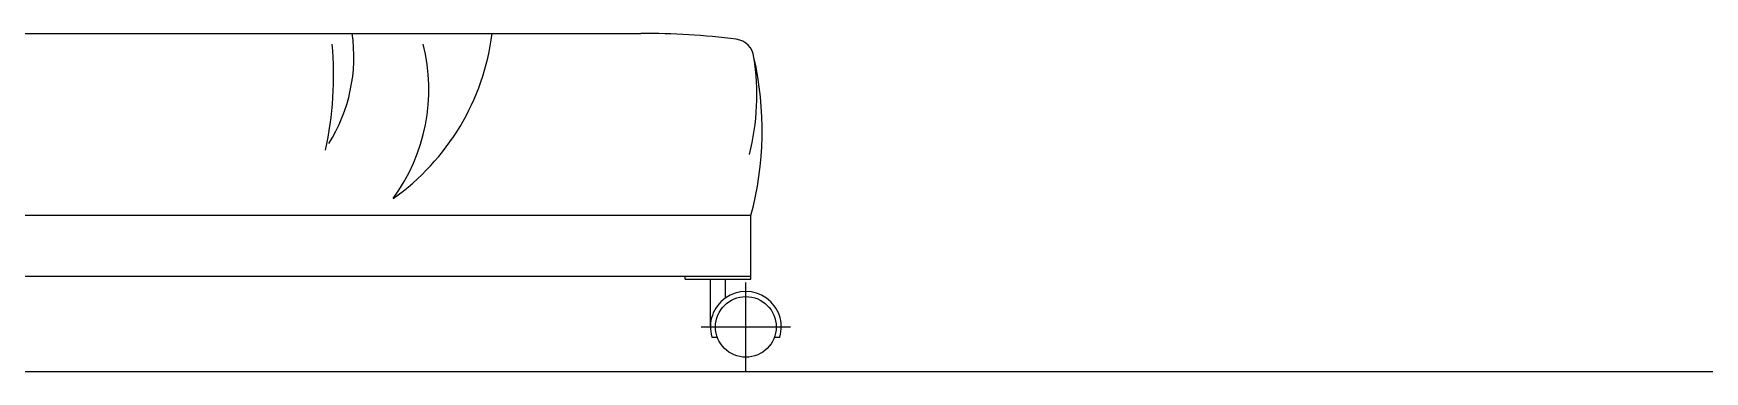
# Model space of a CAD drawing. Header units: inches. Extents: x 15.4 to 57.9, y 9.9 to 34.7.
# Drawn here: x 31.536 to 33.188, y 22.211 to 22.545 of the extents above; entities that cross this region are included whole.
import ezdxf

# ---------------------------------------------------------------- set-up
doc = ezdxf.new("R2010")
doc.units = ezdxf.units.IN
doc.header["$MEASUREMENT"] = 0
doc.layers.add('02', color=2, linetype='Continuous')
doc.layers.add('1', color=1, linetype='Continuous')

msp = doc.modelspace()

# ---------------------------------------------------------------- linework, layer by layer
at = {"layer": '02'}
for p, q in [((30.3518, 22.5448), (32.1366, 22.5448)), ((32.2454, 22.3018), (32.2454, 22.3648)), ((32.1804, 22.3018), (32.1804, 22.3048)), ((32.1804, 22.3018), (32.2454, 22.3018)), ((32.2054, 22.2548), (32.2054, 22.3018)), ((32.2204, 22.2835), (32.2204, 22.3018)), ((32.2404, 22.2107), (32.2404, 22.2988)), ((32.1963, 22.2548), (32.2845, 22.2548)), ((32.2069, 22.2448), (32.2121, 22.2448)), ((32.2687, 22.2448), (32.2739, 22.2448))]:
    msp.add_line(p, q, dxfattribs=at)
for points in [[(32.2454, 22.3648), (30.2454, 22.3648)], [(30.2454, 22.3048), (32.2454, 22.3048)]]:
    msp.add_lwpolyline(points, dxfattribs=at)
msp.add_circle((32.2404, 22.2548), 0.03, dxfattribs=at)
for centre, radius, start, end in [((31.6917, 22.5217), 0.1613, 327.8586, 8.2241), ((31.7564, 22.5737), 0.235, 305.1782, 352.9163), ((32.1379, 21.7932), 0.7516, 82.8884, 90.0961), ((31.4976, 22.5025), 0.3354, 347.4018, 5.3996), ((31.7449, 22.4893), 0.1821, 323.7569, 14.2296), ((32.2285, 22.5191), 0.02, 5.5923, 82.8884), ((32.014, 22.4837), 0.2373, 345.7146, 9.0627), ((31.9323, 22.4489), 0.3242, 344.9532, 12.8583), ((32.2404, 22.2548), 0.035, 343.3985, 196.6015)]:
    msp.add_arc(centre, radius, start, end, dxfattribs=at)
at = {"layer": '1'}
msp.add_line((15.7844, 22.2107), (36.0806, 22.2107), dxfattribs=at)

doc.saveas('drawing.dxf')
